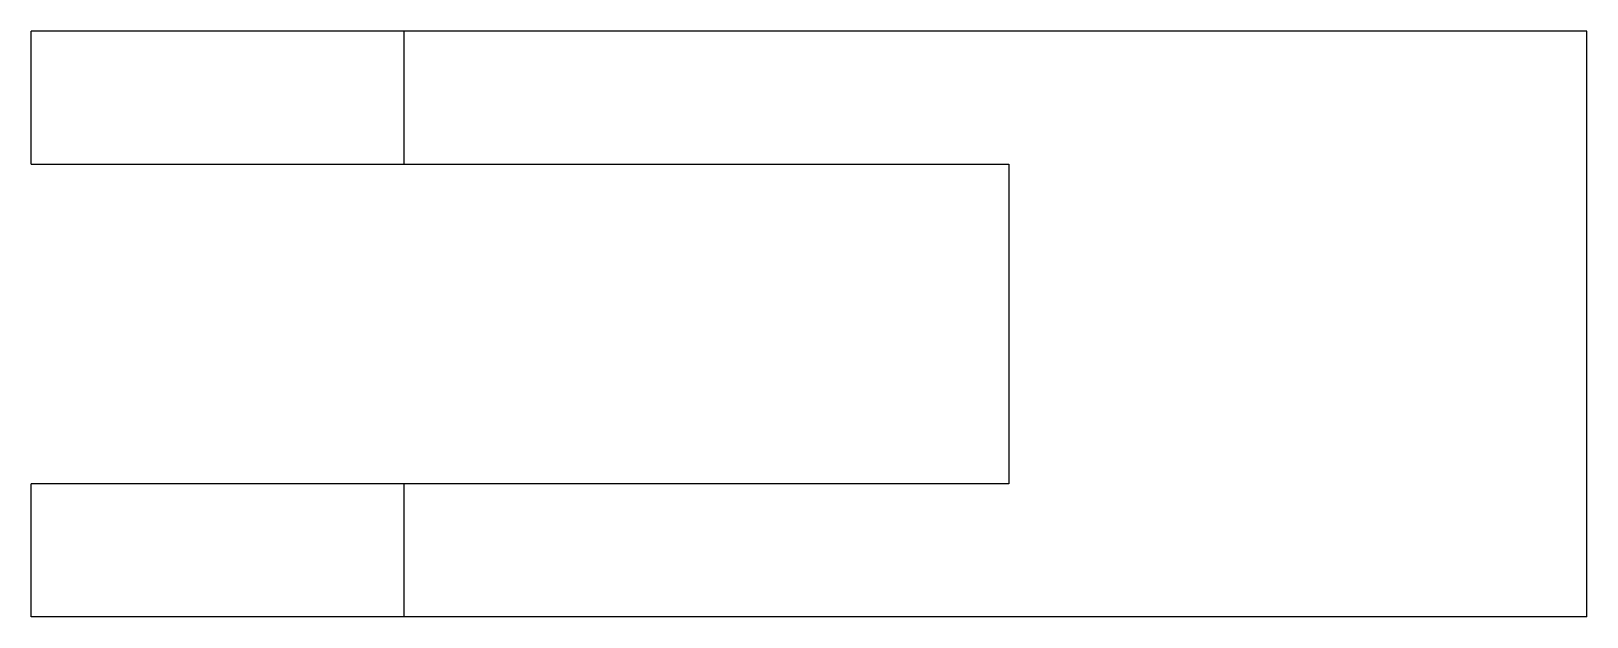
# Model space of a CAD drawing. Header units: metres. Extents: x -16.7 to 41.7, y -22 to 0.
import ezdxf

# ---------------------------------------------------------------- set-up
doc = ezdxf.new("R2010")
doc.units = ezdxf.units.M

msp = doc.modelspace()

# ---------------------------------------------------------------- linework, layer by layer
for points in [[(-16.7, -5), (-16.7, -4.9), (-16.7, -4.8), (-16.7, -4.7), (-16.7, -4.6), (-16.7, -4.5), (-16.7, -4.4), (-16.7, -4.3), (-16.7, -4.2), (-16.7, -4.1), (-16.7, -4), (-16.7, -3.9), (-16.7, -3.8), (-16.7, -3.7), (-16.7, -3.6), (-16.7, -3.5), (-16.7, -3.4), (-16.7, -3.3), (-16.7, -3.2), (-16.7, -3.1), (-16.7, -3), (-16.7, -2.9), (-16.7, -2.8), (-16.7, -2.7), (-16.7, -2.6), (-16.7, -2.5), (-16.7, -2.4), (-16.7, -2.3), (-16.7, -2.2), (-16.7, -2.1), (-16.7, -2), (-16.7, -1.9), (-16.7, -1.8), (-16.7, -1.7), (-16.7, -1.6), (-16.7, -1.5), (-16.7, -1.4), (-16.7, -1.3), (-16.7, -1.2), (-16.7, -1.1), (-16.7, -1), (-16.7, -0.9), (-16.7, -0.8), (-16.7, -0.7), (-16.7, -0.6), (-16.7, -0.5), (-16.7, -0.4), (-16.7, -0.3), (-16.7, -0.2), (-16.7, -0.1), (-16.7, 0)], [(-2.7, 0), (-2.749, 0), (-2.798, 0), (-2.847, 0), (-2.938, 0), (-3.083, 0), (-3.228, 0), (-3.373, 0), (-3.593, 0), (-3.827, 0), (-4.06, 0), (-4.316, 0), (-4.626, 0), (-4.937, 0), (-5.247, 0), (-5.601, 0), (-5.973, 0), (-6.344, 0), (-6.722, 0), (-7.136, 0), (-7.551, 0), (-7.965, 0), (-8.392, 0), (-8.828, 0), (-9.264, 0), (-9.7, 0), (-10.136, 0), (-10.572, 0), (-11.008, 0), (-11.435, 0), (-11.849, 0), (-12.264, 0), (-12.678, 0), (-13.056, 0), (-13.427, 0), (-13.799, 0), (-14.153, 0), (-14.463, 0), (-14.774, 0), (-15.084, 0), (-15.34, 0), (-15.573, 0), (-15.807, 0), (-16.027, 0), (-16.172, 0), (-16.317, 0), (-16.462, 0), (-16.553, 0), (-16.602, 0), (-16.651, 0), (-16.7, 0)], [(-2.7, -5), (-2.7, -4.9), (-2.7, -4.8), (-2.7, -4.7), (-2.7, -4.6), (-2.7, -4.5), (-2.7, -4.4), (-2.7, -4.3), (-2.7, -4.2), (-2.7, -4.1), (-2.7, -4), (-2.7, -3.9), (-2.7, -3.8), (-2.7, -3.7), (-2.7, -3.6), (-2.7, -3.5), (-2.7, -3.4), (-2.7, -3.3), (-2.7, -3.2), (-2.7, -3.1), (-2.7, -3), (-2.7, -2.9), (-2.7, -2.8), (-2.7, -2.7), (-2.7, -2.6), (-2.7, -2.5), (-2.7, -2.4), (-2.7, -2.3), (-2.7, -2.2), (-2.7, -2.1), (-2.7, -2), (-2.7, -1.9), (-2.7, -1.8), (-2.7, -1.7), (-2.7, -1.6), (-2.7, -1.5), (-2.7, -1.4), (-2.7, -1.3), (-2.7, -1.2), (-2.7, -1.1), (-2.7, -1), (-2.7, -0.9), (-2.7, -0.8), (-2.7, -0.7), (-2.7, -0.6), (-2.7, -0.5), (-2.7, -0.4), (-2.7, -0.3), (-2.7, -0.2), (-2.7, -0.1), (-2.7, 0)], [(41.7, 0), (40.812, 0), (39.924, 0), (39.036, 0), (38.148, 0), (37.26, 0), (36.372, 0), (35.484, 0), (34.596, 0), (33.708, 0), (32.82, 0), (31.932, 0), (31.044, 0), (30.156, 0), (29.268, 0), (28.38, 0), (27.492, 0), (26.604, 0), (25.716, 0), (24.828, 0), (23.94, 0), (23.052, 0), (22.164, 0), (21.276, 0), (20.388, 0), (19.5, 0), (18.612, 0), (17.724, 0), (16.836, 0), (15.948, 0), (15.06, 0), (14.172, 0), (13.284, 0), (12.396, 0), (11.508, 0), (10.62, 0), (9.732, 0), (8.844, 0), (7.956, 0), (7.068, 0), (6.18, 0), (5.292, 0), (4.404, 0), (3.516, 0), (2.628, 0), (1.74, 0), (0.852, 0), (-0.036, 0), (-0.924, 0), (-1.812, 0), (-2.7, 0)], [(41.7, -22), (41.7, -21.56), (41.7, -21.12), (41.7, -20.68), (41.7, -20.24), (41.7, -19.8), (41.7, -19.36), (41.7, -18.92), (41.7, -18.48), (41.7, -18.04), (41.7, -17.6), (41.7, -17.16), (41.7, -16.72), (41.7, -16.28), (41.7, -15.84), (41.7, -15.4), (41.7, -14.96), (41.7, -14.52), (41.7, -14.08), (41.7, -13.64), (41.7, -13.2), (41.7, -12.76), (41.7, -12.32), (41.7, -11.88), (41.7, -11.44), (41.7, -11), (41.7, -10.56), (41.7, -10.12), (41.7, -9.68), (41.7, -9.24), (41.7, -8.8), (41.7, -8.36), (41.7, -7.92), (41.7, -7.48), (41.7, -7.04), (41.7, -6.6), (41.7, -6.16), (41.7, -5.72), (41.7, -5.28), (41.7, -4.84), (41.7, -4.4), (41.7, -3.96), (41.7, -3.52), (41.7, -3.08), (41.7, -2.64), (41.7, -2.2), (41.7, -1.76), (41.7, -1.32), (41.7, -0.88), (41.7, -0.44), (41.7, 0)], [(-16.7, -5), (-16.651, -5), (-16.602, -5), (-16.553, -5), (-16.462, -5), (-16.317, -5), (-16.172, -5), (-16.027, -5), (-15.807, -5), (-15.573, -5), (-15.34, -5), (-15.084, -5), (-14.774, -5), (-14.463, -5), (-14.153, -5), (-13.799, -5), (-13.427, -5), (-13.056, -5), (-12.678, -5), (-12.264, -5), (-11.849, -5), (-11.435, -5), (-11.008, -5), (-10.572, -5), (-10.136, -5), (-9.7, -5), (-9.264, -5), (-8.828, -5), (-8.392, -5), (-7.965, -5), (-7.551, -5), (-7.136, -5), (-6.722, -5), (-6.344, -5), (-5.973, -5), (-5.601, -5), (-5.247, -5), (-4.937, -5), (-4.626, -5), (-4.316, -5), (-4.06, -5), (-3.827, -5), (-3.593, -5), (-3.373, -5), (-3.228, -5), (-3.083, -5), (-2.938, -5), (-2.847, -5), (-2.798, -5), (-2.749, -5), (-2.7, -5)], [(-2.7, -5), (-2.246, -5), (-1.792, -5), (-1.338, -5), (-0.884, -5), (-0.43, -5), (0.024, -5), (0.478, -5), (0.932, -5), (1.386, -5), (1.84, -5), (2.294, -5), (2.748, -5), (3.202, -5), (3.656, -5), (4.11, -5), (4.564, -5), (5.018, -5), (5.472, -5), (5.926, -5), (6.38, -5), (6.834, -5), (7.288, -5), (7.742, -5), (8.196, -5), (8.65, -5), (9.104, -5), (9.558, -5), (10.012, -5), (10.466, -5), (10.92, -5), (11.374, -5), (11.828, -5), (12.282, -5), (12.736, -5), (13.19, -5), (13.644, -5), (14.098, -5), (14.552, -5), (15.006, -5), (15.46, -5), (15.914, -5), (16.368, -5), (16.822, -5), (17.276, -5), (17.73, -5), (18.184, -5), (18.638, -5), (19.092, -5), (19.546, -5), (20, -5)], [(20, -5), (20, -5.24), (20, -5.48), (20, -5.72), (20, -5.96), (20, -6.2), (20, -6.44), (20, -6.68), (20, -6.92), (20, -7.16), (20, -7.4), (20, -7.64), (20, -7.88), (20, -8.12), (20, -8.36), (20, -8.6), (20, -8.84), (20, -9.08), (20, -9.32), (20, -9.56), (20, -9.8), (20, -10.04), (20, -10.28), (20, -10.52), (20, -10.76), (20, -11), (20, -11.24), (20, -11.48), (20, -11.72), (20, -11.96), (20, -12.2), (20, -12.44), (20, -12.68), (20, -12.92), (20, -13.16), (20, -13.4), (20, -13.64), (20, -13.88), (20, -14.12), (20, -14.36), (20, -14.6), (20, -14.84), (20, -15.08), (20, -15.32), (20, -15.56), (20, -15.8), (20, -16.04), (20, -16.28), (20, -16.52), (20, -16.76), (20, -17)], [(-2.7, -17), (-2.749, -17), (-2.798, -17), (-2.847, -17), (-2.938, -17), (-3.083, -17), (-3.228, -17), (-3.373, -17), (-3.593, -17), (-3.827, -17), (-4.06, -17), (-4.316, -17), (-4.626, -17), (-4.937, -17), (-5.247, -17), (-5.601, -17), (-5.973, -17), (-6.344, -17), (-6.722, -17), (-7.136, -17), (-7.551, -17), (-7.965, -17), (-8.392, -17), (-8.828, -17), (-9.264, -17), (-9.7, -17), (-10.136, -17), (-10.572, -17), (-11.008, -17), (-11.435, -17), (-11.849, -17), (-12.264, -17), (-12.678, -17), (-13.056, -17), (-13.427, -17), (-13.799, -17), (-14.153, -17), (-14.463, -17), (-14.774, -17), (-15.084, -17), (-15.34, -17), (-15.573, -17), (-15.807, -17), (-16.027, -17), (-16.172, -17), (-16.317, -17), (-16.462, -17), (-16.553, -17), (-16.602, -17), (-16.651, -17), (-16.7, -17)], [(-16.7, -22), (-16.7, -21.9), (-16.7, -21.8), (-16.7, -21.7), (-16.7, -21.6), (-16.7, -21.5), (-16.7, -21.4), (-16.7, -21.3), (-16.7, -21.2), (-16.7, -21.1), (-16.7, -21), (-16.7, -20.9), (-16.7, -20.8), (-16.7, -20.7), (-16.7, -20.6), (-16.7, -20.5), (-16.7, -20.4), (-16.7, -20.3), (-16.7, -20.2), (-16.7, -20.1), (-16.7, -20), (-16.7, -19.9), (-16.7, -19.8), (-16.7, -19.7), (-16.7, -19.6), (-16.7, -19.5), (-16.7, -19.4), (-16.7, -19.3), (-16.7, -19.2), (-16.7, -19.1), (-16.7, -19), (-16.7, -18.9), (-16.7, -18.8), (-16.7, -18.7), (-16.7, -18.6), (-16.7, -18.5), (-16.7, -18.4), (-16.7, -18.3), (-16.7, -18.2), (-16.7, -18.1), (-16.7, -18), (-16.7, -17.9), (-16.7, -17.8), (-16.7, -17.7), (-16.7, -17.6), (-16.7, -17.5), (-16.7, -17.4), (-16.7, -17.3), (-16.7, -17.2), (-16.7, -17.1), (-16.7, -17)], [(20, -17), (19.546, -17), (19.092, -17), (18.638, -17), (18.184, -17), (17.73, -17), (17.276, -17), (16.822, -17), (16.368, -17), (15.914, -17), (15.46, -17), (15.006, -17), (14.552, -17), (14.098, -17), (13.644, -17), (13.19, -17), (12.736, -17), (12.282, -17), (11.828, -17), (11.374, -17), (10.92, -17), (10.466, -17), (10.012, -17), (9.558, -17), (9.104, -17), (8.65, -17), (8.196, -17), (7.742, -17), (7.288, -17), (6.834, -17), (6.38, -17), (5.926, -17), (5.472, -17), (5.018, -17), (4.564, -17), (4.11, -17), (3.656, -17), (3.202, -17), (2.748, -17), (2.294, -17), (1.84, -17), (1.386, -17), (0.932, -17), (0.478, -17), (0.024, -17), (-0.43, -17), (-0.884, -17), (-1.338, -17), (-1.792, -17), (-2.246, -17), (-2.7, -17)], [(-2.7, -22), (-2.7, -21.9), (-2.7, -21.8), (-2.7, -21.7), (-2.7, -21.6), (-2.7, -21.5), (-2.7, -21.4), (-2.7, -21.3), (-2.7, -21.2), (-2.7, -21.1), (-2.7, -21), (-2.7, -20.9), (-2.7, -20.8), (-2.7, -20.7), (-2.7, -20.6), (-2.7, -20.5), (-2.7, -20.4), (-2.7, -20.3), (-2.7, -20.2), (-2.7, -20.1), (-2.7, -20), (-2.7, -19.9), (-2.7, -19.8), (-2.7, -19.7), (-2.7, -19.6), (-2.7, -19.5), (-2.7, -19.4), (-2.7, -19.3), (-2.7, -19.2), (-2.7, -19.1), (-2.7, -19), (-2.7, -18.9), (-2.7, -18.8), (-2.7, -18.7), (-2.7, -18.6), (-2.7, -18.5), (-2.7, -18.4), (-2.7, -18.3), (-2.7, -18.2), (-2.7, -18.1), (-2.7, -18), (-2.7, -17.9), (-2.7, -17.8), (-2.7, -17.7), (-2.7, -17.6), (-2.7, -17.5), (-2.7, -17.4), (-2.7, -17.3), (-2.7, -17.2), (-2.7, -17.1), (-2.7, -17)], [(-2.7, -22), (-2.749, -22), (-2.798, -22), (-2.847, -22), (-2.938, -22), (-3.083, -22), (-3.228, -22), (-3.373, -22), (-3.593, -22), (-3.827, -22), (-4.06, -22), (-4.316, -22), (-4.626, -22), (-4.937, -22), (-5.247, -22), (-5.601, -22), (-5.973, -22), (-6.344, -22), (-6.722, -22), (-7.136, -22), (-7.551, -22), (-7.965, -22), (-8.392, -22), (-8.828, -22), (-9.264, -22), (-9.7, -22), (-10.136, -22), (-10.572, -22), (-11.008, -22), (-11.435, -22), (-11.849, -22), (-12.264, -22), (-12.678, -22), (-13.056, -22), (-13.427, -22), (-13.799, -22), (-14.153, -22), (-14.463, -22), (-14.774, -22), (-15.084, -22), (-15.34, -22), (-15.573, -22), (-15.807, -22), (-16.027, -22), (-16.172, -22), (-16.317, -22), (-16.462, -22), (-16.553, -22), (-16.602, -22), (-16.651, -22), (-16.7, -22)], [(41.7, -22), (40.812, -22), (39.924, -22), (39.036, -22), (38.148, -22), (37.26, -22), (36.372, -22), (35.484, -22), (34.596, -22), (33.708, -22), (32.82, -22), (31.932, -22), (31.044, -22), (30.156, -22), (29.268, -22), (28.38, -22), (27.492, -22), (26.604, -22), (25.716, -22), (24.828, -22), (23.94, -22), (23.052, -22), (22.164, -22), (21.276, -22), (20.388, -22), (19.5, -22), (18.612, -22), (17.724, -22), (16.836, -22), (15.948, -22), (15.06, -22), (14.172, -22), (13.284, -22), (12.396, -22), (11.508, -22), (10.62, -22), (9.732, -22), (8.844, -22), (7.956, -22), (7.068, -22), (6.18, -22), (5.292, -22), (4.404, -22), (3.516, -22), (2.628, -22), (1.74, -22), (0.852, -22), (-0.036, -22), (-0.924, -22), (-1.812, -22), (-2.7, -22)]]:
    msp.add_lwpolyline(points)

doc.saveas('drawing.dxf')
